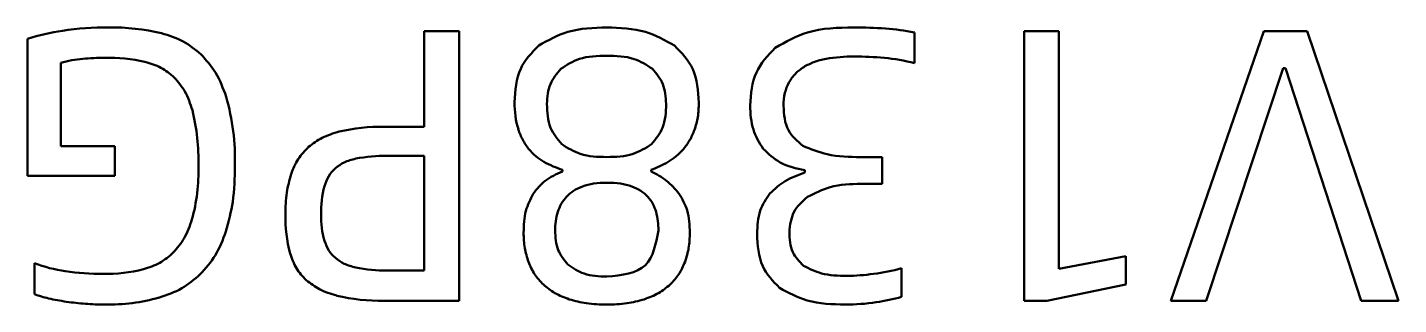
# Model space of a CAD drawing. Header units: millimetres. Extents: x 22 to 202, y 169 to 282.
# Drawn here: x 107.24 to 112.83, y 221.98 to 223.11 of the extents above; entities that cross this region are included whole.
import ezdxf

# ---------------------------------------------------------------- set-up
doc = ezdxf.new("R2010")
doc.units = ezdxf.units.MM
doc.header["$LTSCALE"] = 0.75
doc.layers.add('Visible', color=7, linetype='Continuous', lineweight=50)

msp = doc.modelspace()

# ---------------------------------------------------------------- linework, layer by layer
at = {"layer": 'Visible'}
for p, q in [((108.8547, 223.0932), (108.8547, 222.7033)), ((108.9973, 223.0932), (108.8547, 223.0932)), ((108.9973, 221.9932), (108.9973, 223.0932)), ((110.855, 222.9633), (110.855, 223.0885)), ((111.3019, 223.0932), (111.3019, 221.9932)), ((111.4446, 223.0932), (111.3019, 223.0932)), ((111.4446, 222.1232), (111.4446, 223.0932)), ((112.2799, 223.0932), (111.9011, 221.9932)), ((112.4574, 223.0932), (112.2799, 223.0932)), ((112.8299, 221.9932), (112.4574, 223.0932)), ((107.2364, 223.0631), (107.2364, 222.5036)), ((107.3727, 222.6241), (107.3727, 222.9648)), ((112.0453, 221.9932), (112.3591, 222.9426)), ((112.3591, 222.9426), (112.3687, 222.9426)), ((112.3687, 222.9426), (112.6777, 221.9932)), ((108.8547, 222.7033), (108.6914, 222.7033)), ((107.593, 222.6241), (107.3727, 222.6241)), ((107.593, 222.5036), (107.593, 222.6241)), ((108.7041, 222.5844), (108.8547, 222.5844)), ((108.8547, 222.5844), (108.8547, 222.1169)), ((110.7234, 222.5797), (110.6362, 222.5797)), ((110.7234, 222.4703), (110.7234, 222.5797)), ((109.4189, 222.5274), (109.4189, 222.521)), ((109.7803, 222.521), (109.7803, 222.5274)), ((110.408, 222.5258), (110.408, 222.5163)), ((107.2364, 222.5036), (107.593, 222.5036)), ((110.6378, 222.4703), (110.7234, 222.4703)), ((111.7172, 222.1755), (111.4446, 222.1232)), ((111.7172, 222.0598), (111.7172, 222.1755)), ((107.2649, 222.147), (107.2649, 222.0202)), ((110.8027, 222.0091), (110.8027, 222.1264)), ((108.8547, 222.1169), (108.7041, 222.1169)), ((111.3955, 221.9932), (111.7172, 222.0598)), ((108.6914, 221.9932), (108.9973, 221.9932)), ((111.3019, 221.9932), (111.3955, 221.9932)), ((111.9011, 221.9932), (112.0453, 221.9932)), ((112.6777, 221.9932), (112.8299, 221.9932))]:
    msp.add_line(p, q, dxfattribs=at)
for centre, radius, start, end in [((107.5345, 222.0801), 1.0272, 98.6578, 106.8684), ((107.5581, 221.9263), 1.1828, 89.5371, 98.6686), ((107.5784, 222.2179), 0.8913, 76.7178, 90.6942), ((110.6096, 221.4029), 1.7062, 85.7209, 90.0628), ((110.6656, 222.1253), 0.9816, 78.8756, 85.8343), ((107.5008, 222.5019), 0.4803, 94.6044, 105.4694), ((107.5595, 221.9939), 0.9916, 90.4475, 95.6312), ((107.5617, 222.266), 0.7196, 77.6279, 90.7865), ((110.6054, 222.3377), 0.6525, 89.6615, 99.8004), ((110.6111, 221.6683), 1.3219, 84.7484, 90.08), ((110.653, 222.1668), 0.8217, 75.767, 84.4701), ((107.1463, 222.5689), 0.9368, 358.4298, 15.9386), ((109.5845, 222.7963), 0.3606, 178.915, 196.6518), ((107.0776, 222.5658), 0.8565, 358.4901, 13.8396), ((108.679, 221.9627), 0.7408, 89.037, 103.3166), ((108.6939, 221.954), 0.6305, 89.0737, 100.8047), ((107.1702, 222.5236), 0.7638, 344.8909, 1.473), ((109.545, 222.9229), 0.4151, 240.9874, 252.3242), ((109.6223, 222.9576), 0.4584, 290.1668, 299.7956), ((108.8534, 222.355), 0.4189, 165.3656, 181.3521), ((108.8702, 222.3345), 0.5815, 178.9528, 194.7325), ((108.801, 222.3369), 0.3664, 178.7159, 195.6378), ((109.6386, 222.2825), 0.2498, 162.8502, 180.5559), ((109.522, 222.2827), 0.2884, 359.4867, 14.764), ((107.476, 222.6909), 0.5835, 248.7906, 261.616), ((107.5538, 222.7474), 0.6449, 269.2564, 283.9704), ((108.694, 222.7065), 0.5897, 258.434, 270.9858), ((110.6031, 222.7984), 0.7011, 276.9993, 286.5373), ((107.5394, 223.1), 0.9974, 261.439, 270.348), ((110.571, 222.9662), 0.8715, 270.5379, 277.7514), ((107.4102, 222.3977), 0.4045, 248.9459, 257.512), ((108.6754, 222.7608), 0.7678, 256.6421, 271.1932), ((110.5968, 222.7182), 0.7384, 277.9426, 286.1872), ((107.5199, 222.8582), 0.8779, 257.0235, 261.8132), ((107.5651, 223.1636), 1.1867, 261.7537, 265.5659), ((107.5531, 222.9812), 1.0038, 265.4447, 269.9278), ((107.5619, 222.7817), 0.8044, 269.2781, 285.3231), ((110.573, 222.8153), 0.8379, 269.9913, 278.6408)]:
    msp.add_arc(centre, radius, start, end, dxfattribs=at)
for points, knots in [([(107.9449, 222.9989), (107.9212, 223.0182), (107.873, 223.0576), (107.8135, 223.076), (107.7832, 223.0853)], [-0.01848479, -0.01848479, -0.01848479, -0.01848479, -0.00941262, 0, 0, 0, 0]), ([(109.5996, 223.1091), (109.5454, 223.1074), (109.4468, 223.1045), (109.3609, 223.0568), (109.3223, 223.0354)], [-0.02907028, -0.02907028, -0.02907028, -0.02907028, -0.01307404, 0, 0, 0, 0]), ([(109.8762, 223.0346), (109.8375, 223.0563), (109.752, 223.1042), (109.6536, 223.1073), (109.5996, 223.1091)], [-0.02901743, -0.02901743, -0.02901743, -0.02901743, -0.01590015, 0, 0, 0, 0]), ([(110.6077, 223.1091), (110.5429, 223.1079), (110.4286, 223.1059), (110.3296, 223.05), (110.2867, 223.0259)], [-0.0336175, -0.0336175, -0.0336175, -0.0336175, -0.01454301, 0, 0, 0, 0]), ([(109.3223, 223.0354), (109.2936, 223.0055), (109.2318, 222.9411), (109.2267, 222.8514), (109.224, 222.8032)], [-0.02596432, -0.02596432, -0.02596432, -0.02596432, -0.01394825, 0, 0, 0, 0]), ([(109.9753, 222.8016), (109.9725, 222.8498), (109.9672, 222.9399), (109.9051, 223.0046), (109.8762, 223.0346)], [-0.02607074, -0.02607074, -0.02607074, -0.02607074, -0.0120995, 0, 0, 0, 0]), ([(110.2867, 223.0259), (110.2569, 222.9943), (110.1947, 222.9284), (110.188, 222.8377), (110.1845, 222.7905)], [-0.02636937, -0.02636937, -0.02636937, -0.02636937, -0.01373238, 0, 0, 0, 0]), ([(107.7158, 222.9688), (107.7383, 222.9621), (107.7826, 222.9489), (107.8181, 222.9192), (107.8355, 222.9046)], [-0.0137077, -0.0137077, -0.0137077, -0.0137077, -0.00674868, 0, 0, 0, 0]), ([(108.0471, 222.8261), (108.0347, 222.8601), (108.0113, 222.9242), (107.9661, 222.975), (107.9449, 222.9989)], [-0.02023563, -0.02023563, -0.02023563, -0.02023563, -0.00949328, 0, 0, 0, 0]), ([(109.4126, 222.9403), (109.437, 222.9557), (109.4937, 222.9915), (109.5612, 222.9927), (109.5996, 222.9934)], [-0.01977003, -0.01977003, -0.01977003, -0.01977003, -0.01125289, 0, 0, 0, 0]), ([(109.5996, 222.9934), (109.638, 222.9927), (109.7053, 222.9915), (109.7616, 222.9557), (109.7859, 222.9403)], [-0.01969794, -0.01969794, -0.01969794, -0.01969794, -0.0084647, 0, 0, 0, 0]), ([(110.4032, 222.9474), (110.4169, 222.9548), (110.4457, 222.9703), (110.4776, 222.9771), (110.4944, 222.9807)], [-0.009746994, -0.009746994, -0.009746994, -0.009746994, -0.005103717, 0, 0, 0, 0]), ([(107.8355, 222.9046), (107.8511, 222.8862), (107.8847, 222.8467), (107.9007, 222.7972), (107.9092, 222.7707)], [-0.01541996, -0.01541996, -0.01541996, -0.01541996, -0.00825962, 0, 0, 0, 0]), ([(109.3555, 222.7968), (109.3575, 222.825), (109.3612, 222.879), (109.396, 222.9204), (109.4126, 222.9403)], [-0.01579535, -0.01579535, -0.01579535, -0.01579535, -0.00756737, 0, 0, 0, 0]), ([(109.7859, 222.9403), (109.8023, 222.9204), (109.8366, 222.8789), (109.8402, 222.825), (109.8421, 222.7968)], [-0.01575846, -0.01575846, -0.01575846, -0.01575846, -0.00822457, 0, 0, 0, 0]), ([(110.343, 222.8848), (110.3511, 222.8971), (110.3672, 222.9218), (110.3912, 222.9389), (110.4032, 222.9474)], [-0.008756135, -0.008756135, -0.008756135, -0.008756135, -0.00438152, 0, 0, 0, 0]), ([(110.3208, 222.7889), (110.3215, 222.8067), (110.3227, 222.8401), (110.3365, 222.8706), (110.343, 222.8848)], [-0.009926793, -0.009926793, -0.009926793, -0.009926793, -0.004647212, 0, 0, 0, 0]), ([(109.4158, 222.632), (109.3983, 222.6535), (109.3594, 222.7011), (109.3569, 222.7629), (109.3555, 222.7968)], [-0.01797418, -0.01797418, -0.01797418, -0.01797418, -0.00986344, 0, 0, 0, 0]), ([(109.8421, 222.7968), (109.8408, 222.7629), (109.8384, 222.7013), (109.8, 222.6535), (109.7827, 222.632)], [-0.0179382, -0.0179382, -0.0179382, -0.0179382, -0.00807775, 0, 0, 0, 0]), ([(109.9578, 222.6914), (109.9629, 222.7083), (109.9738, 222.7442), (109.9748, 222.7817), (109.9753, 222.8016)], [-0.01119712, -0.01119712, -0.01119712, -0.01119712, -0.00594, 0, 0, 0, 0]), ([(110.1845, 222.7905), (110.1861, 222.7566), (110.189, 222.6931), (110.2221, 222.639), (110.2376, 222.6138)], [-0.01872095, -0.01872095, -0.01872095, -0.01872095, -0.00874571, 0, 0, 0, 0]), ([(110.4001, 222.6256), (110.377, 222.6452), (110.3271, 222.6876), (110.323, 222.7535), (110.3208, 222.7889)], [-0.01886091, -0.01886091, -0.01886091, -0.01886091, -0.01014137, 0, 0, 0, 0]), ([(108.5084, 222.6835), (108.4844, 222.6764), (108.439, 222.6628), (108.4011, 222.6344), (108.3831, 222.6209)], [-0.01409853, -0.01409853, -0.01409853, -0.01409853, -0.00667097, 0, 0, 0, 0]), ([(109.239, 222.693), (109.2444, 222.6782), (109.2547, 222.6496), (109.2725, 222.6249), (109.281, 222.613)], [-0.009078347, -0.009078347, -0.009078347, -0.009078347, -0.004379701, 0, 0, 0, 0]), ([(109.9127, 222.6122), (109.9216, 222.6239), (109.9402, 222.6483), (109.9518, 222.6767), (109.9578, 222.6914)], [-0.009157194, -0.009157194, -0.009157194, -0.009157194, -0.004760133, 0, 0, 0, 0]), ([(109.5996, 222.5797), (109.5627, 222.5806), (109.4965, 222.5823), (109.4405, 222.6168), (109.4158, 222.632)], [-0.01941699, -0.01941699, -0.01941699, -0.01941699, -0.00855989, 0, 0, 0, 0]), ([(109.7827, 222.632), (109.7582, 222.6168), (109.7025, 222.5822), (109.6366, 222.5806), (109.5996, 222.5797)], [-0.01934464, -0.01934464, -0.01934464, -0.01934464, -0.01083758, 0, 0, 0, 0]), ([(110.6362, 222.5797), (110.5897, 222.5803), (110.508, 222.5813), (110.4326, 222.6123), (110.4001, 222.6256)], [-0.02424953, -0.02424953, -0.02424953, -0.02424953, -0.01045163, 0, 0, 0, 0]), ([(108.3831, 222.6209), (108.368, 222.6053), (108.3368, 222.5731), (108.3203, 222.5314), (108.3118, 222.5099)], [-0.01330598, -0.01330598, -0.01330598, -0.01330598, -0.00684179, 0, 0, 0, 0]), ([(108.4925, 222.5345), (108.5042, 222.5432), (108.5293, 222.5617), (108.5596, 222.5693), (108.5757, 222.5733)], [-0.009262159, -0.009262159, -0.009262159, -0.009262159, -0.004937149, 0, 0, 0, 0]), ([(109.281, 222.613), (109.2903, 222.6025), (109.3086, 222.5817), (109.3321, 222.5671), (109.3437, 222.5599)], [-0.008247759, -0.008247759, -0.008247759, -0.008247759, -0.004072464, 0, 0, 0, 0]), ([(109.8501, 222.5599), (109.8615, 222.5671), (109.8846, 222.5818), (109.9032, 222.6019), (109.9127, 222.6122)], [-0.008189555, -0.008189555, -0.008189555, -0.008189555, -0.004160903, 0, 0, 0, 0]), ([(110.2376, 222.6138), (110.2595, 222.593), (110.3076, 222.5475), (110.3726, 222.5334), (110.408, 222.5258)], [-0.01950428, -0.01950428, -0.01950428, -0.01950428, -0.01062692, 0, 0, 0, 0]), ([(108.0463, 222.2761), (108.0569, 222.3163), (108.0801, 222.4037), (108.0818, 222.4943), (108.0828, 222.5432)], [-0.02704084, -0.02704084, -0.02704084, -0.02704084, -0.01463035, 0, 0, 0, 0]), ([(108.4481, 222.4608), (108.4531, 222.4752), (108.4628, 222.5029), (108.4829, 222.5242), (108.4925, 222.5345)], [-0.008689127, -0.008689127, -0.008689127, -0.008689127, -0.004180672, 0, 0, 0, 0]), ([(109.4189, 222.521), (109.3941, 222.5099), (109.3471, 222.4888), (109.3146, 222.4488), (109.2993, 222.4299)], [-0.01522918, -0.01522918, -0.01522918, -0.01522918, -0.00720447, 0, 0, 0, 0]), ([(109.8944, 222.4315), (109.8785, 222.4497), (109.846, 222.4867), (109.8024, 222.5095), (109.7803, 222.521)], [-0.01461908, -0.01461908, -0.01461908, -0.01461908, -0.007404, 0, 0, 0, 0]), ([(110.408, 222.5163), (110.38, 222.5065), (110.3265, 222.488), (110.2851, 222.4497), (110.2653, 222.4315)], [-0.01675433, -0.01675433, -0.01675433, -0.01675433, -0.00795854, 0, 0, 0, 0]), ([(108.3118, 222.5099), (108.3051, 222.485), (108.2906, 222.431), (108.2895, 222.3751), (108.2888, 222.3451)], [-0.01669735, -0.01669735, -0.01669735, -0.01669735, -0.00897375, 0, 0, 0, 0]), ([(109.4356, 222.418), (109.4447, 222.4266), (109.4638, 222.4445), (109.488, 222.4547), (109.5006, 222.46)], [-0.007793543, -0.007793543, -0.007793543, -0.007793543, -0.004067012, 0, 0, 0, 0]), ([(109.5006, 222.46), (109.5155, 222.4644), (109.5478, 222.4739), (109.5815, 222.4747), (109.5996, 222.4751)], [-0.010059, -0.010059, -0.010059, -0.010059, -0.00542185, 0, 0, 0, 0]), ([(109.5996, 222.4751), (109.6186, 222.4747), (109.6534, 222.474), (109.6867, 222.4644), (109.7019, 222.46)], [-0.0103732, -0.0103732, -0.0103732, -0.0103732, -0.00471396, 0, 0, 0, 0]), ([(109.7019, 222.46), (109.7145, 222.4547), (109.7387, 222.4445), (109.7577, 222.4266), (109.7669, 222.418)], [-0.007793543, -0.007793543, -0.007793543, -0.007793543, -0.003726531, 0, 0, 0, 0]), ([(110.4191, 222.4172), (110.4492, 222.4326), (110.5175, 222.4677), (110.5946, 222.4694), (110.6378, 222.4703)], [-0.02276797, -0.02276797, -0.02276797, -0.02276797, -0.01274941, 0, 0, 0, 0]), ([(109.2993, 222.4299), (109.288, 222.4071), (109.2631, 222.3571), (109.2614, 222.3011), (109.2604, 222.2706)], [-0.01656697, -0.01656697, -0.01656697, -0.01656697, -0.0090275, 0, 0, 0, 0]), ([(109.3999, 222.3562), (109.4042, 222.3675), (109.4127, 222.39), (109.428, 222.4087), (109.4356, 222.418)], [-0.007179191, -0.007179191, -0.007179191, -0.007179191, -0.00358635, 0, 0, 0, 0]), ([(109.7669, 222.418), (109.7744, 222.4087), (109.7895, 222.3902), (109.7971, 222.3675), (109.8009, 222.3562)], [-0.007109696, -0.007109696, -0.007109696, -0.007109696, -0.003546668, 0, 0, 0, 0]), ([(109.9388, 222.2706), (109.9378, 222.3019), (109.9358, 222.3593), (109.9074, 222.409), (109.8944, 222.4315)], [-0.01691419, -0.01691419, -0.01691419, -0.01691419, -0.00767408, 0, 0, 0, 0]), ([(110.2653, 222.4315), (110.2501, 222.4088), (110.2167, 222.3589), (110.2143, 222.2986), (110.213, 222.2658)], [-0.01767274, -0.01767274, -0.01767274, -0.01767274, -0.00961919, 0, 0, 0, 0]), ([(110.3446, 222.2738), (110.3477, 222.3024), (110.3541, 222.3598), (110.3974, 222.398), (110.4191, 222.4172)], [-0.01669123, -0.01669123, -0.01669123, -0.01669123, -0.00837658, 0, 0, 0, 0]), ([(107.9076, 222.3245), (107.8985, 222.2981), (107.8814, 222.2484), (107.8474, 222.2085), (107.8316, 222.1898)], [-0.015593, -0.015593, -0.015593, -0.015593, -0.00729906, 0, 0, 0, 0]), ([(107.9417, 222.101), (107.9634, 222.1257), (108.0089, 222.1777), (108.0334, 222.2423), (108.0463, 222.2761)], [-0.02054617, -0.02054617, -0.02054617, -0.02054617, -0.0107647, 0, 0, 0, 0]), ([(108.4925, 222.1676), (108.4829, 222.1774), (108.463, 222.1978), (108.4532, 222.2244), (108.4481, 222.2381)], [-0.008416701, -0.008416701, -0.008416701, -0.008416701, -0.004327243, 0, 0, 0, 0]), ([(109.2604, 222.2706), (109.2612, 222.2497), (109.2625, 222.2092), (109.2745, 222.1705), (109.2803, 222.1517)], [-0.01209889, -0.01209889, -0.01209889, -0.01209889, -0.00585802, 0, 0, 0, 0]), ([(109.4411, 222.1406), (109.4259, 222.1596), (109.3933, 222.2002), (109.3904, 222.2523), (109.3888, 222.2801)], [-0.0152321, -0.0152321, -0.0152321, -0.0152321, -0.00811042, 0, 0, 0, 0]), ([(109.8104, 222.2801), (109.8002, 222.2251), (109.7788, 222.1101), (109.6611, 222.0979), (109.5996, 222.0915)], [-0.03159477, -0.03159477, -0.03159477, -0.03159477, -0.01649869, 0, 0, 0, 0]), ([(109.919, 222.1517), (109.9248, 222.1705), (109.9367, 222.2092), (109.9381, 222.2497), (109.9388, 222.2706)], [-0.01209889, -0.01209889, -0.01209889, -0.01209889, -0.00624087, 0, 0, 0, 0]), ([(110.213, 222.2658), (110.2154, 222.2198), (110.2197, 222.135), (110.2776, 222.0736), (110.3042, 222.0455)], [-0.02454682, -0.02454682, -0.02454682, -0.02454682, -0.0112344, 0, 0, 0, 0]), ([(110.4024, 222.1359), (110.3856, 222.1532), (110.3486, 222.1912), (110.346, 222.2446), (110.3446, 222.2738)], [-0.01541875, -0.01541875, -0.01541875, -0.01541875, -0.00840705, 0, 0, 0, 0]), ([(107.8316, 222.1898), (107.8138, 222.1746), (107.7777, 222.1437), (107.7325, 222.1291), (107.7095, 222.1216)], [-0.0141013, -0.0141013, -0.0141013, -0.0141013, -0.00716688, 0, 0, 0, 0]), ([(108.3078, 222.1866), (108.3152, 222.1656), (108.3294, 222.1245), (108.3591, 222.0927), (108.3736, 222.0772)], [-0.0128889, -0.0128889, -0.0128889, -0.0128889, -0.00629403, 0, 0, 0, 0]), ([(108.5757, 222.1287), (108.5596, 222.133), (108.5295, 222.1409), (108.5042, 222.1591), (108.4925, 222.1676)], [-0.009253087, -0.009253087, -0.009253087, -0.009253087, -0.004303438, 0, 0, 0, 0]), ([(109.2803, 222.1517), (109.2877, 222.1344), (109.3026, 222.0999), (109.3284, 222.0726), (109.3413, 222.059)], [-0.01117689, -0.01117689, -0.01117689, -0.01117689, -0.00556822, 0, 0, 0, 0]), ([(109.5996, 222.0915), (109.5677, 222.0925), (109.51, 222.0943), (109.4624, 222.1263), (109.4411, 222.1406)], [-0.01689304, -0.01689304, -0.01689304, -0.01689304, -0.00753969, 0, 0, 0, 0]), ([(109.858, 222.059), (109.8709, 222.0726), (109.8967, 222.0999), (109.9115, 222.1344), (109.919, 222.1517)], [-0.01117694, -0.01117694, -0.01117694, -0.01117694, -0.00560873, 0, 0, 0, 0]), ([(110.5792, 222.0947), (110.5439, 222.0952), (110.4818, 222.0962), (110.4264, 222.1239), (110.4024, 222.1359)], [-0.01835048, -0.01835048, -0.01835048, -0.01835048, -0.00793736, 0, 0, 0, 0]), ([(107.7745, 222.0059), (107.806, 222.0168), (107.8677, 222.038), (107.9174, 222.0803), (107.9417, 222.101)], [-0.01938834, -0.01938834, -0.01938834, -0.01938834, -0.00949425, 0, 0, 0, 0]), ([(108.3736, 222.0772), (108.3912, 222.0637), (108.4287, 222.0349), (108.474, 222.0211), (108.4981, 222.0138)], [-0.01406685, -0.01406685, -0.01406685, -0.01406685, -0.00746687, 0, 0, 0, 0]), ([(109.3413, 222.059), (109.3564, 222.0466), (109.3882, 222.0207), (109.4266, 222.0063), (109.4467, 221.9988)], [-0.01221234, -0.01221234, -0.01221234, -0.01221234, -0.00638707, 0, 0, 0, 0]), ([(109.7526, 221.9988), (109.7727, 222.0063), (109.8111, 222.0207), (109.8428, 222.0466), (109.858, 222.059)], [-0.01221234, -0.01221234, -0.01221234, -0.01221234, -0.00582527, 0, 0, 0, 0]), ([(110.3042, 222.0455), (110.341, 222.0257), (110.4245, 221.9808), (110.5196, 221.9786), (110.5728, 221.9774)], [-0.0280636, -0.0280636, -0.0280636, -0.0280636, -0.01568546, 0, 0, 0, 0]), ([(109.4467, 221.9988), (109.47, 221.9925), (109.5201, 221.9792), (109.5719, 221.978), (109.5996, 221.9774)], [-0.01549345, -0.01549345, -0.01549345, -0.01549345, -0.00827922, 0, 0, 0, 0]), ([(109.5996, 221.9774), (109.6273, 221.978), (109.6792, 221.9792), (109.7293, 221.9925), (109.7526, 221.9988)], [-0.01549345, -0.01549345, -0.01549345, -0.01549345, -0.00721423, 0, 0, 0, 0])]:
    msp.add_open_spline(points, degree=3, knots=knots, dxfattribs=at)

doc.saveas('drawing.dxf')
